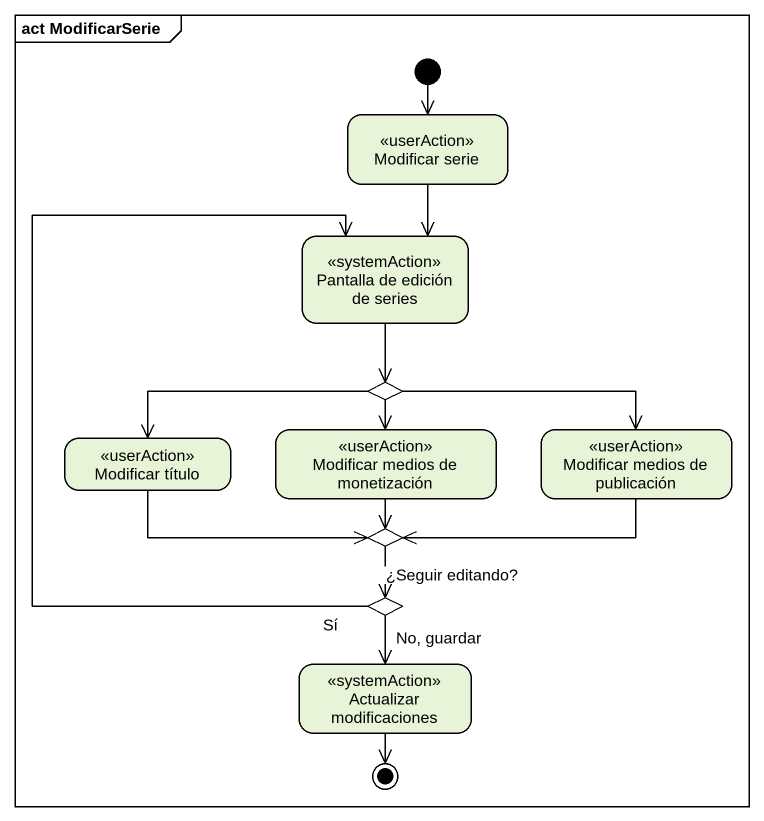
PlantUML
@startuml
mainframe act ModificarSerie
hide empty description
state "Modificar serie" as Modificar_serie <<userAction>>
state "Pantalla de edición de series" as Pantalla_de_edición_de <<systemAction>>
state "Modificar título" as Modificar_título <<userAction>>
state "Modificar medios de monetización" as Modificar_medios_de <<userAction>>
state choice1 <<choice>>
state "Modificar medios de publicación" as Modificar_medios_de_2 <<userAction>>
state choice2 <<choice>>
state choice3 <<choice>>
state "Actualizar modificaciones" as Actualizar_modificaciones <<systemAction>>
[*] --> Modificar_serie
Modificar_serie --> Pantalla_de_edición_de
Pantalla_de_edición_de --> choice1
Modificar_título -right-> choice2
Modificar_medios_de --> choice2
choice1 -left-> Modificar_título
choice1 --> Modificar_medios_de
choice1 -right-> Modificar_medios_de_2
Modificar_medios_de_2 -left-> choice2
choice2 --> choice3 : ¿Seguir editando?
choice3 -up-> Pantalla_de_edición_de : Sí
choice3 --> Actualizar_modificaciones : No, guardar
Actualizar_modificaciones --> [*]
@enduml
